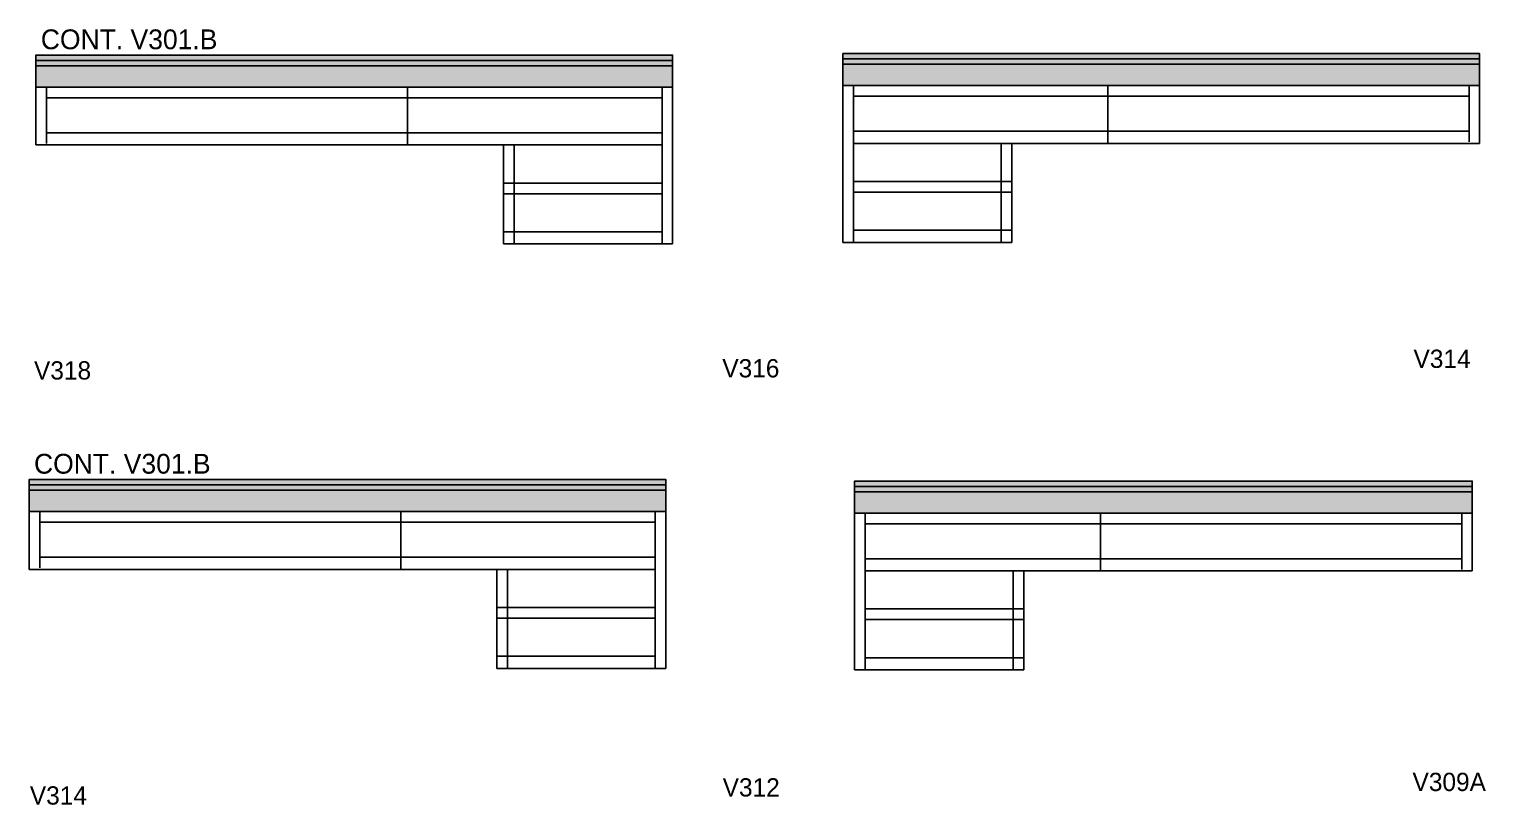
# Model space of a CAD drawing. Header units: metres. Extents: x 2041 to 8056, y 6610 to 8323.
# Drawn here: x 2041 to 2997, y 6610 to 7119 of the extents above; entities that cross this region are included whole.
import ezdxf

# ---------------------------------------------------------------- set-up
doc = ezdxf.new("R2010")
doc.units = ezdxf.units.M
for name, color, linetype in [('5', 7, 'Continuous'), ('COTA', 7, 'Continuous'), ('Painéis', 7, 'Continuous'), ('REAPROVEITAMENTO', 7, 'Continuous'), ('SARR_2.2x7', 7, 'Continuous'), ('Texto Seção', 7, 'Continuous')]:
    doc.layers.add(name, color=color, linetype=linetype)

msp = doc.modelspace()

# ---------------------------------------------------------------- hatches: boundary and pattern name
at = {"layer": 'COTA'}
h = msp.add_hatch(color=7, dxfattribs=at)
h.dxf.hatch_style = 1
h.paths.add_polyline_path([(2575.26, 7096.31), (2993.26, 7096.31), (2993.26, 7096.31), (2993.26, 7082.31), (2993.26, 7082.31), (2575.26, 7082.31), (2575.26, 7082.31), (2575.26, 7096.31)])
h = msp.add_hatch(color=7, dxfattribs=at)
h.dxf.hatch_style = 1
h.paths.add_polyline_path([(2463.49, 7095.31), (2045.49, 7095.31), (2045.49, 7095.31), (2045.49, 7081.31), (2045.49, 7081.31), (2463.49, 7081.31), (2463.49, 7081.31), (2463.49, 7095.31)])
h = msp.add_hatch(color=7, dxfattribs=at)
h.dxf.hatch_style = 1
h.paths.add_polyline_path([(2459.02, 6816.64), (2041.02, 6816.64), (2041.02, 6816.64), (2041.02, 6802.64), (2041.02, 6802.64), (2459.02, 6802.64), (2459.02, 6802.64), (2459.02, 6816.64)])
h = msp.add_hatch(color=7, dxfattribs=at)
h.dxf.hatch_style = 1
h.paths.add_polyline_path([(2582.98, 6815.64), (2988.48, 6815.64), (2988.48, 6815.64), (2988.48, 6801.64), (2988.48, 6801.64), (2582.98, 6801.64), (2582.98, 6801.64), (2582.98, 6815.64)])
at = {"layer": 'REAPROVEITAMENTO'}
h = msp.add_hatch(color=7, dxfattribs=at)
h.dxf.hatch_style = 1
h.paths.add_polyline_path([(2045.49, 7102.31), (2045.49, 7095.31), (2045.49, 7095.31), (2301.99, 7095.31), (2301.99, 7095.31), (2301.99, 7102.31), (2301.99, 7102.31), (2045.49, 7102.31)])
h = msp.add_hatch(color=7, dxfattribs=at)
h.dxf.hatch_style = 1
h.paths.add_polyline_path([(2301.99, 7102.31), (2301.99, 7095.31), (2301.99, 7095.31), (2463.49, 7095.31), (2463.49, 7095.31), (2463.49, 7102.31), (2463.49, 7102.31), (2301.99, 7102.31), (2301.99, 7102.31)])
h = msp.add_hatch(color=7, dxfattribs=at)
h.dxf.hatch_style = 1
h.paths.add_polyline_path([(2575.26, 7103.31), (2575.26, 7096.31), (2575.26, 7096.31), (2831.76, 7096.31), (2831.76, 7096.31), (2831.76, 7103.31), (2831.76, 7103.31), (2575.26, 7103.31)])
h = msp.add_hatch(color=7, dxfattribs=at)
h.dxf.hatch_style = 1
h.paths.add_polyline_path([(2831.76, 7103.31), (2831.76, 7096.31), (2831.76, 7096.31), (2993.26, 7096.31), (2993.26, 7096.31), (2993.26, 7103.31), (2993.26, 7103.31), (2831.76, 7103.31), (2831.76, 7103.31)])
h = msp.add_hatch(color=7, dxfattribs=at)
h.dxf.hatch_style = 1
h.paths.add_polyline_path([(2041.02, 6823.64), (2041.02, 6816.64), (2041.02, 6816.64), (2297.52, 6816.64), (2297.52, 6816.64), (2297.52, 6823.64), (2297.52, 6823.64), (2041.02, 6823.64)])
h = msp.add_hatch(color=7, dxfattribs=at)
h.dxf.hatch_style = 1
h.paths.add_polyline_path([(2297.52, 6823.64), (2297.52, 6816.64), (2297.52, 6816.64), (2459.02, 6816.64), (2459.02, 6816.64), (2459.02, 6823.64), (2459.02, 6823.64), (2297.52, 6823.64), (2297.52, 6823.64)])
h = msp.add_hatch(color=7, dxfattribs=at)
h.dxf.hatch_style = 1
h.paths.add_polyline_path([(2582.98, 6822.64), (2582.98, 6815.64), (2582.98, 6815.64), (2839.48, 6815.64), (2839.48, 6815.64), (2839.48, 6822.64), (2839.48, 6822.64), (2582.98, 6822.64)])
h = msp.add_hatch(color=7, dxfattribs=at)
h.dxf.hatch_style = 1
h.paths.add_polyline_path([(2839.48, 6822.64), (2839.48, 6815.64), (2839.48, 6815.64), (2988.48, 6815.64), (2988.48, 6815.64), (2988.48, 6822.64), (2988.48, 6822.64), (2839.48, 6822.64)])

# ---------------------------------------------------------------- linework, layer by layer
at = {"layer": 'COTA', "color": 7, "lineweight": 25}
for points in [[(2993.26, 7096.31), (2575.26, 7096.31), (2575.26, 7082.31), (2993.26, 7082.31)], [(2045.49, 7095.31), (2463.49, 7095.31), (2463.49, 7081.31), (2045.49, 7081.31)], [(2041.02, 6816.64), (2459.02, 6816.64), (2459.02, 6802.64), (2041.02, 6802.64)], [(2988.48, 6815.64), (2582.98, 6815.64), (2582.98, 6801.64), (2988.48, 6801.64)]]:
    msp.add_lwpolyline(points, close=True, dxfattribs=at)
at = {"layer": 'Painéis', "color": 7, "lineweight": 25}
for p, q in [((2045.49, 7043.31), (2045.49, 7081.31)), ((2045.49, 7081.31), (2463.49, 7081.31)), ((2289.49, 7043.31), (2289.49, 7081.31)), ((2463.49, 7081.31), (2463.49, 6978.31)), ((2993.26, 7082.31), (2575.26, 7082.31)), ((2575.26, 7082.31), (2575.26, 6979.31)), ((2749.26, 7044.31), (2749.26, 7082.31)), ((2993.26, 7044.31), (2993.26, 7082.31)), ((2352.49, 7043.31), (2045.49, 7043.31)), ((2352.49, 6978.31), (2352.49, 7043.31)), ((2686.26, 6979.31), (2686.26, 7044.31)), ((2686.26, 7044.31), (2993.26, 7044.31)), ((2463.49, 6978.31), (2352.49, 6978.31)), ((2575.26, 6979.31), (2686.26, 6979.31)), ((2041.02, 6764.64), (2041.02, 6802.64)), ((2041.02, 6802.64), (2459.02, 6802.64)), ((2285.02, 6764.64), (2285.02, 6802.64)), ((2459.02, 6802.64), (2459.02, 6699.64)), ((2988.48, 6801.64), (2582.98, 6801.64)), ((2582.98, 6801.64), (2582.98, 6698.64)), ((2744.48, 6763.64), (2744.48, 6801.64)), ((2988.48, 6763.64), (2988.48, 6801.64)), ((2348.02, 6764.64), (2041.02, 6764.64)), ((2348.02, 6699.64), (2348.02, 6764.64)), ((2693.98, 6698.64), (2693.98, 6763.64)), ((2693.98, 6763.64), (2988.48, 6763.64)), ((2459.02, 6699.64), (2348.02, 6699.64)), ((2582.98, 6698.64), (2693.98, 6698.64))]:
    msp.add_line(p, q, dxfattribs=at)
for points in [[(2045.49, 7095.31), (2463.49, 7095.31), (2463.49, 7102.31), (2045.49, 7102.31)], [(2575.26, 7096.31), (2993.26, 7096.31), (2993.26, 7103.31), (2575.26, 7103.31)], [(2041.02, 6816.64), (2459.02, 6816.64), (2459.02, 6823.64), (2041.02, 6823.64)], [(2582.98, 6815.64), (2988.48, 6815.64), (2988.48, 6822.64), (2582.98, 6822.64)]]:
    msp.add_lwpolyline(points, close=True, dxfattribs=at)
at = {"layer": 'SARR_2.2x7', "color": 7, "lineweight": 25}
for p, q in [((2045.49, 7098.81), (2301.99, 7098.81)), ((2301.99, 7098.81), (2463.49, 7098.81)), ((2575.26, 7099.81), (2831.76, 7099.81)), ((2831.76, 7099.81), (2993.26, 7099.81)), ((2052.45, 7044.31), (2052.45, 7081.31)), ((2456.54, 6978.31), (2456.54, 7081.31)), ((2582.22, 6979.31), (2582.22, 7082.31)), ((2986.31, 7045.31), (2986.31, 7082.31)), ((2052.45, 7074.31), (2289.49, 7074.31)), ((2289.51, 7074.31), (2456.54, 7074.31)), ((2749.25, 7075.31), (2582.22, 7075.31)), ((2986.31, 7075.31), (2749.26, 7075.31)), ((2052.45, 7051.31), (2289.49, 7051.31)), ((2289.51, 7051.31), (2456.54, 7051.31)), ((2749.25, 7052.31), (2582.22, 7052.31)), ((2986.31, 7052.31), (2749.26, 7052.31)), ((2289.49, 7043.31), (2456.53, 7043.31)), ((2352.49, 7043.31), (2359.49, 7043.31)), ((2359.49, 6978.31), (2359.49, 7043.31)), ((2749.26, 7044.31), (2582.23, 7044.31)), ((2679.26, 6979.31), (2679.26, 7044.31)), ((2686.26, 7044.31), (2679.26, 7044.31)), ((2352.49, 7018.31), (2456.55, 7018.31)), ((2352.49, 7011.31), (2456.55, 7011.31)), ((2686.26, 7019.31), (2582.21, 7019.31)), ((2686.26, 7012.31), (2582.21, 7012.31)), ((2352.49, 6986.31), (2456.55, 6986.31)), ((2686.26, 6987.31), (2582.2, 6987.31)), ((2041.02, 6820.14), (2297.52, 6820.14)), ((2297.52, 6820.14), (2459.02, 6820.14)), ((2582.98, 6819.14), (2839.48, 6819.14)), ((2839.48, 6819.14), (2988.48, 6819.14)), ((2047.98, 6765.64), (2047.98, 6802.64)), ((2452.07, 6699.64), (2452.07, 6802.64)), ((2589.94, 6698.64), (2589.94, 6801.64)), ((2981.53, 6764.64), (2981.53, 6801.64)), ((2047.98, 6795.64), (2285.02, 6795.64)), ((2285.04, 6795.64), (2452.07, 6795.64)), ((2744.47, 6794.64), (2589.94, 6794.64)), ((2981.53, 6794.64), (2744.48, 6794.64)), ((2047.98, 6772.64), (2285.02, 6772.64)), ((2285.04, 6772.64), (2452.07, 6772.64)), ((2744.47, 6771.64), (2589.94, 6771.64)), ((2981.53, 6771.64), (2744.48, 6771.64)), ((2285.02, 6764.64), (2452.05, 6764.64)), ((2348.02, 6764.64), (2355.02, 6764.64)), ((2355.02, 6699.64), (2355.02, 6764.64)), ((2744.48, 6763.64), (2589.95, 6763.64)), ((2686.98, 6698.64), (2686.98, 6763.64)), ((2693.98, 6763.64), (2686.98, 6763.64)), ((2348.02, 6739.64), (2452.07, 6739.64)), ((2693.98, 6738.64), (2589.93, 6738.64)), ((2348.02, 6732.64), (2452.07, 6732.64)), ((2693.98, 6731.64), (2589.93, 6731.64)), ((2348.02, 6707.64), (2452.08, 6707.64)), ((2693.98, 6706.64), (2589.93, 6706.64))]:
    msp.add_line(p, q, dxfattribs=at)

# ---------------------------------------------------------------- texts
at = {"layer": '5', "color": 7, "lineweight": 25}
for s, p in [('V314', (2949.87, 6896.93)), ('V318', (2044.23, 6889.31)), ('V316', (2496.1, 6890.69)), ('V312', (2496.33, 6615.52)), ('V309A', (2949.22, 6619.1)), ('V314', (2041.49, 6610.2))]:
    msp.add_text(s, height=12, dxfattribs=at).set_placement(p)
at = {"layer": 'Texto Seção', "color": 7, "lineweight": 25}
for p in [(2048.7, 7106.18), (2044.22, 6827.51)]:
    msp.add_text('CONT. V301.B', height=13, dxfattribs=at).set_placement(p)

doc.saveas('drawing.dxf')
